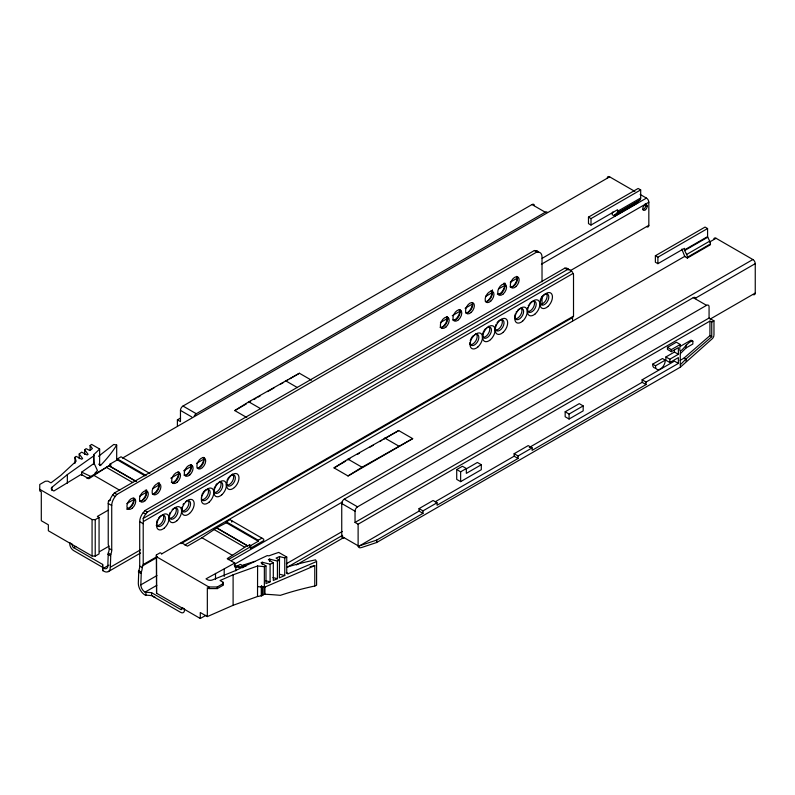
<?xml version="1.0" encoding="UTF-8"?>
<svg xmlns="http://www.w3.org/2000/svg" width="795" height="795" viewBox="0 0 795 795"><rect width="100%" height="100%" fill="white"/><g stroke="black" fill="none" stroke-linecap="round" stroke-linejoin="round"><path stroke-width="1.19" d="M90.123 450.228L90.123 445.528L91.614 444.385L99.643 449.016L99.633 464.707A1.928 0.785 -71.7 0 0 99.713 465.254A2.077 0.845 -72.3 0 0 100.458 465.463L100.647 465.294A229.556 132.536 0 0 0 116.686 445.041L113.804 444.445L98.52 456.3M287.273 566.994A229.556 132.536 0 0 1 315.555 559.859L316.589 561.528L288.347 573.652A1.988 1.302 -52.2 0 1 286.727 572.728L286.757 557.047L284.759 557.901L279.512 556.589L276.074 558.07L279.373 560.217L277.425 561.051L277.425 578.681L273.311 580.449L273.311 562.82L270.091 564.202L270.091 581.831L265.987 583.59L265.987 565.961L264.357 566.666L257.6 565.98L257.52 596.479L261.704 595.773L261.704 585.855M109.859 465.89L109.919 464.181L117.372 459.868L145.088 475.867M228.274 559.62L249.491 547.367L249.57 544.804L250.823 545.529L258.286 541.226L258.286 540.252L226.317 521.798L226.317 522.762L258.286 541.226M249.491 547.367L250.753 548.093L250.823 545.529M612.935 211.927A4.551 2.624 60 0 0 612.2 213.865L612.2 214.68L614.724 216.131L614.823 214.958L616.86 213.259L639.945 199.923A4.551 2.624 60 0 0 640.681 197.995L640.681 189.916L638.156 188.455L588.479 217.134L588.479 223.604L591.003 225.055L617.586 209.711L617.586 211.321A4.551 2.624 60 0 1 616.86 213.259M614.724 216.131L637.809 202.795L637.908 201.632L639.945 199.923M257.6 596.479L233.104 605.303L207.336 616.592L207.336 587.704L208.886 588.598L217.283 588.598L222.878 585.368L223.107 582.268L220.066 580.509L233.104 574.795L257.6 565.98M222.878 585.368L223.107 582.268M261.704 595.773L264.278 594.253A5.893 1.918 20.5 0 1 264.964 594.243A271.552 88.374 20.5 0 1 280.367 595.336A225.85 130.39 0 0 1 314.78 586.014L316.589 585.239L316.589 561.528M140.417 549.872L110.326 567.242A9.5 5.486 60 0 1 103.608 571.128L102.744 570.621L102.644 567.342L73.667 550.607A5.545 3.2 60 0 1 69.741 543.82L69.741 542.766L72.266 544.217L72.266 545.271A1.978 1.143 60 0 0 73.667 547.695L102.644 564.43L102.744 567.719L103.608 568.216A5.933 3.428 60 0 0 107.812 565.792L108.269 553.082A9.898 5.714 -60 0 0 109.203 548.5L108.229 544.366L108.229 503.503A9.898 5.714 -60 0 1 108.468 501.277A12.253 2.753 -39.4 0 1 110.187 499.379A9.898 5.714 -60 0 1 112.701 495.047L114.331 493.029L534.379 250.514L536.009 250.664A9.898 5.714 -60 0 1 538.523 252.085A12.074 2.713 -39.4 0 1 538.503 252.442M110.326 567.242L110.783 554.532A9.898 5.714 -60 0 0 111.727 549.951L111.727 505.521A9.898 5.714 -60 0 1 115.225 496.507L116.845 494.48L536.903 251.965L538.523 252.114A9.898 5.714 -60 0 1 542.021 257.093L542.021 281.778M157.191 556.49L143.209 564.559L142.235 567.57A9.898 5.714 -60 0 1 141.291 572.142L140.834 584.862A5.933 3.428 60 0 0 145.028 592.126L151.587 592.682L180.574 609.417A1.978 1.143 60 0 0 181.976 608.612L181.976 607.559L184.49 609.01L184.49 610.063A5.545 3.2 60 0 1 180.574 612.329L151.587 595.594L145.028 595.038A9.5 5.486 60 0 1 138.31 583.401L138.777 570.691A9.898 5.714 -60 0 0 139.711 566.11L139.711 521.679A9.898 5.714 -60 0 1 143.209 512.666L144.839 510.638L564.887 268.124L566.517 268.273A9.898 5.714 -60 0 1 568.673 269.267M180.962 543.671L572.529 317.603L573.513 316.132L573.513 275.269A9.898 5.714 -60 0 0 573.274 273.321L143.448 521.48A9.898 5.714 -60 0 0 143.209 523.696L143.209 564.559M680.54 346.213L691.034 340.151L692.852 341.204L692.852 344.016L686.115 347.902L680.262 353.705L680.262 364.816L686.115 358.903L711.744 336.702L711.744 322.134L713.97 320.852L713.97 334.983M713.88 335.798A3.558 2.057 -60 0 1 712.062 338.909L680.381 367.151L376.661 542.508L361.308 547.616M143.448 521.48A12.253 9.62 86.3 0 1 143.209 518.449A9.898 5.714 -60 0 1 145.733 514.117L147.353 512.099L567.411 269.584L569.031 269.724A9.898 5.714 -60 0 1 571.555 271.145A12.074 9.48 86.3 0 1 572.629 272.387M94.913 473.234L97.457 470.551L94.118 463.346L93.671 454.68A229.556 132.536 0 0 0 99.643 449.016M529.281 447.466L642.131 382.316L642.131 379.801L646.047 382.057L678.364 363.404L678.364 357.601L669.837 362.52L665.912 360.264L665.912 356.955L669.837 359.221L678.364 354.292L678.364 347.634L671.368 351.678L667.442 349.412L667.442 347.355L676.346 342.218L680.262 344.483C677.529 360.731 686.82 340.26 692.852 341.204M680.122 360.373L683.909 358.187L709.925 335.659L709.925 321.091L711.744 322.134M51.983 490.535L51.983 487.265L67.346 474.605L94.118 455.634M74.959 463.386L74.959 457.314L76.161 456.37L81.726 459.232L82.61 458.536L79.222 453.995L81.617 452.136L87.182 454.998L88.066 454.303L84.677 449.761L86.118 448.638L89.835 450.546L92.389 448.559L90.123 445.528M81.686 475.509L81.686 472.151L94.118 463.346M51.983 487.265A3.955 2.286 0 0 0 52.43 490.187L53.831 491.002L81.219 474.377L88.811 478.759L109.024 465.661L136.561 481.561M181.24 542.587L187.431 546.155L201.98 537.758L216.707 527.83L247.672 545.907L249.57 544.804M234.217 565.643L237.546 565.941L240.219 564.4L242.684 565.444L239.951 567.322L234.803 567.064L234.803 563.039L227.211 558.656L247.424 545.559M246.768 417.504L234.773 410.578L248.765 401.833L299.417 373.253L311.411 380.179M334.039 467.887L348.031 459.152L398.692 430.562L412.684 438.641L348.031 475.966L334.039 467.887L345.696 461.16M348.031 475.966L362.023 467.231L412.684 438.641M177.394 425.852L177.394 419.859L180.465 421.638L180.465 410.409A3.558 2.057 -60 0 1 182.989 406.046L531.984 204.554A3.558 2.057 -60 0 1 534.469 205.577M177.394 419.859L180.604 418.001M117.372 459.868L117.372 458.904L121.029 456.787L149.808 473.403M194.238 416.103A3.558 2.057 -60 0 1 196.286 413.728L545.281 212.235A3.558 2.057 -60 0 1 547.059 212.056M87.013 478.58L109.601 465.542M122.5 458.099L609.646 176.848L634.887 191.416M109.024 465.661L111.171 464.906L109.919 464.181M234.773 410.578L246.43 403.85M248.547 402.618L250.664 401.396M253.844 399.567L255.97 398.335M258.087 397.112L260.203 395.89M267.627 391.607L273.987 387.94M280.347 384.263L283.527 382.425M285.644 381.203L287.76 379.98M289.877 378.758L299.417 373.253M588.479 217.134L591.003 218.595L640.681 189.916M108.468 501.277L110.614 500.035M617.586 211.321L640.681 197.995M614.883 214.898L637.968 201.572M614.724 215.326L637.809 201.99M542.14 258.315L646.454 198.094A3.369 1.938 60 0 1 648.829 202.218L648.829 225.333A3.369 1.938 60 0 1 647.19 226.992M108.08 510.251L97.348 516.452L99.067 517.446L99.067 553.906L95.221 556.122L92.071 556.003L48.356 530.762L48.356 524.799L41.3 520.725L41.3 491.847L39.75 490.952L39.75 484.483L45.345 481.253L47.919 481.124L50.96 482.883L60.857 475.35L76.131 461.209L74.959 457.314M39.75 489.332L92.071 519.542L95.221 519.662L99.067 517.446M126.743 503.633L134.266 499.29M139.642 496.189L147.155 491.847M152.531 488.746L158.97 485.029M170.786 478.202L179.382 473.244M183.685 470.769L192.271 465.8M196.574 463.326L204.096 458.983M440.43 322.531L447.943 318.189M452.246 315.714L460.832 310.746M465.135 308.271L472.657 303.928M485.546 296.485L491.986 292.769M498.435 289.042L504.885 285.326M510.251 282.225L517.774 277.882M541.405 264.238L648.829 202.218M73.667 547.695L75.813 546.453M570.413 270.608L648.829 225.333M143.209 518.449L571.555 271.145M99.494 551.67L109.144 546.095M103.608 568.216L108.985 565.116M687.347 258.057L687.347 257.252A4.551 2.624 60 0 0 686.612 254.47L684.535 250.296L684.475 248.328L657.892 263.672L655.368 262.221L655.368 255.761L705.046 227.072L707.57 228.533L707.59 236.84L709.706 241.143A4.551 2.624 60 0 1 710.432 243.926L710.432 244.731L687.347 258.057L684.823 256.606L682.686 251.27A4.551 2.624 60 0 1 681.991 249.014M108.359 571.595L140.596 552.982M655.368 255.761L657.892 257.212L707.57 228.533M684.475 249.938L707.57 236.612M206.004 615.32L200.28 618.48L156.565 593.239L156.357 554.96L160.202 552.744L161.932 553.737M684.634 250.544L707.729 237.218M161.494 554.006L573.513 316.132M142.235 566.03L157.291 557.335M686.612 254.47L709.706 241.143M184.828 544.992L684.883 256.288M709.617 242.008L716.066 238.281L752.875 259.538A3.369 1.938 60 0 1 755.25 263.652L755.25 293.067A3.369 1.938 60 0 1 753.243 294.617M226.317 521.798L229.974 519.682L263.721 539.169L263.761 540.58L250.753 548.093M216.707 527.83L226.317 522.762M687.347 257.252L710.432 243.926M347.812 459.937L349.939 458.715M357.353 454.432L359.479 453.2M370.072 447.088L373.253 445.25M379.613 441.573L381.729 440.351M383.856 439.128L398.692 430.562M140.834 584.862L156.953 575.55M145.028 592.126L156.853 585.309M258.286 540.252L261.943 538.145M231.315 560.654L752.875 259.538M234.803 563.039L206.004 578.859L207.406 579.664A3.955 2.286 0 0 0 212.474 579.923L234.406 571.058L267.259 555.596L268.909 555.854A229.556 132.536 0 0 1 278.717 552.406L286.757 557.047M343.867 537.967A3.558 2.057 -60 0 1 341.741 536.327L341.741 503.523A3.558 2.057 -60 0 1 344.265 499.161L693.26 297.668A3.558 2.057 -60 0 1 695.744 298.682M234.575 564.271L342.536 501.933M695.059 298.403L755.25 263.652M156.357 554.96L156.565 556.778L208.886 586.988L217.283 586.988L222.878 583.759M357.551 506.832L706.556 305.34A3.558 2.057 -60 0 1 709.07 306.8L709.07 318.03L355.037 522.424L355.037 511.195A3.558 2.057 -60 0 1 357.551 506.832L344.265 499.161M180.574 609.417L182.721 608.175M286.389 563.754L342.307 531.477M710.084 319.143L755.25 293.067M355.037 522.424L358.118 524.203L709.925 321.091M287.78 566.964L342.615 535.303M456.718 469.547L462.422 466.258L466.337 468.513L466.337 473.363L481.303 464.727L481.303 469.706L460.633 481.641L456.718 479.375L456.718 469.547L460.633 471.813L466.337 468.513M296.376 564.907L343.698 537.589M667.442 347.355L671.368 349.621L680.262 344.483M466.695 468.633L477.378 462.461L481.303 464.727M565.166 411.78L579.267 403.641L583.182 405.907L583.182 410.876L569.081 419.025L565.166 416.759L565.166 411.78L569.081 414.046L583.182 405.907M652.685 364.17L662.464 358.525L665.256 360.145A6.926 3.995 -60 0 1 660.377 369.009A6.926 3.995 -60 0 1 655.487 365.789L652.685 364.17A6.926 3.995 -60 0 0 655.259 368.055M665.912 356.955L674.438 352.036L678.364 354.292M655.487 365.789L665.256 360.145M360.463 547.795A3.736 2.643 -45 0 1 359.26 547.626L358.923 547.437A3.528 2.494 -45 0 1 358.267 546.602L419.054 511.096L419.054 508.611L433.116 500.492L437.041 502.758L437.041 505.242L518.062 458.467L518.062 455.972L532.123 447.853L532.123 450.348L646.047 384.571L646.047 382.057M435.253 501.754L514.146 456.201L514.146 453.716L528.208 445.597L532.123 447.853M642.131 379.801L674.438 361.139L678.364 363.404M419.054 508.611L422.98 510.877L437.041 502.758M358.118 524.203L358.118 545.777A3.558 2.057 -60 0 0 358.157 546.264L376.661 540.103L422.98 513.361L422.98 510.877M270.091 564.202L262.231 562.234L261.038 562.751L265.987 565.961M277.425 561.051L269.565 559.094L268.372 559.601L273.311 562.82M284.759 557.901L284.759 575.53L279.373 577.846L279.512 556.589M257.52 586.621L264.357 587.306L314.78 565.652L314.78 586.014M243.956 567.044L243.956 564.808L254.788 561.389M279.512 574.219L284.759 575.53M272.933 577.558L277.425 578.681M265.6 580.708L270.091 581.831M81.686 472.151L90.441 476.284M640.144 194.447L646.454 198.094M645.818 205.408L647.219 206.213M531.984 204.554L545.281 212.235M693.26 297.668L706.556 305.34M709.07 318.03L713.97 320.852M709.925 335.659L711.744 336.702M536.009 250.664L538.523 252.114M566.517 268.273L569.031 269.724M534.379 250.514L536.903 251.965M564.887 268.124L567.411 269.584M683.909 358.187L685.837 359.3M642.131 382.316L646.047 384.571M514.146 453.716L518.062 455.972M514.146 456.201L518.062 458.467M285.425 380.666L297.419 387.592M384.701 437.975L398.692 446.055M248.765 401.833L260.76 408.759M348.031 459.152L362.023 467.231M419.054 511.096L422.98 513.361M182.989 406.046L196.286 413.728M180.465 410.409L191.714 416.908M341.741 503.523L355.037 511.195M341.741 536.327L358.118 545.777M117.372 458.904L146.151 475.519M109.273 465.999L135.756 481.283M216.956 528.168L247.672 545.907M106.232 467.271L132.715 482.555M213.915 529.44L244.631 547.169M98.689 464.151L100.647 465.294M286.379 572.519L288.347 573.652M94.297 475.589L119.727 490.267M201.98 537.758L232.697 555.496M114.331 493.029L116.845 494.48M144.839 510.638L147.353 512.099M237.546 565.941L239.951 567.322M112.701 495.047L115.225 496.507M143.209 512.666L145.733 514.117M108.229 503.503L111.727 505.521M139.711 521.679L143.209 523.696M109.203 548.5L111.727 549.951M139.711 566.11L142.235 567.57M108.269 553.082L110.783 554.532M138.777 570.691L141.291 572.142M107.812 554.274L110.326 555.725M138.31 571.883L140.834 573.334M207.336 616.592L200.28 612.518L200.28 618.48M243.956 564.808L245.973 566.229M231.743 520.705L231.792 522.126M686.115 345.09L686.115 347.902M686.115 358.903L686.115 361.377M680.381 350.824L680.381 353.636M680.381 364.746L680.381 367.151M674.438 349.81L674.438 352.036M671.368 349.621L671.368 351.678M669.837 359.221L669.837 362.52M657.892 257.212L657.892 263.672M591.003 218.595L591.003 225.055M572.529 317.603L572.529 319.133A9.898 5.714 -60 0 0 572.678 320.733M569.081 414.046L569.081 419.025M542.021 296.585L542.021 301.524A9.898 5.714 -60 0 0 542.369 303.829M460.633 471.813L460.633 481.641M376.661 540.103L376.661 542.508M269.565 559.094L269.565 561.439M264.964 586.799L264.964 594.243M264.357 566.666L264.357 587.306M264.278 586.978L264.278 594.253M262.847 586.611L262.847 595.097M262.231 562.234L262.231 564.589M261.277 586.044L261.277 595.773M242.684 565.444L242.684 567.839M235.787 567.153L235.787 570.82M233.104 574.795L233.104 605.303M224.2 569.16L224.2 576.455M217.283 586.988L217.283 588.598M215.505 573.374L215.505 579.456M208.886 586.988L208.886 588.598M156.565 556.778L156.565 593.239M151.587 592.682L151.587 595.594M145.892 592.623L145.892 595.534M116.686 445.041L116.686 460.454M102.644 564.43L102.644 567.342M102.744 567.719L102.744 570.621M95.221 519.662L95.221 556.122M93.671 454.68L93.671 464.161M92.071 519.542L92.071 556.003M84.677 449.761L84.677 454.462M79.222 453.995L79.222 458.695M67.346 474.605L67.346 483.141M133.56 498.197A6.231 3.597 -60 0 1 132.497 504.994A6.231 3.597 -60 0 1 127.051 508.393M190.571 464.598A6.231 3.597 -60 0 1 189.876 471.872A6.231 3.597 -60 0 1 183.893 475.052M177.981 471.872A6.231 3.597 -60 0 1 177.275 479.137A6.231 3.597 -60 0 1 171.303 482.317M203.172 457.324A6.231 3.597 -60 0 1 202.725 464.181A6.231 3.597 -60 0 1 197.011 467.997M157.947 482.833A6.231 3.597 -60 0 1 158.175 489.601A6.231 3.597 -60 0 1 152.233 493.844M159.159 482.505A8.805 5.088 -60 0 1 153.008 494.371M145.346 490.108A6.231 3.597 -60 0 1 145.584 496.875A6.231 3.597 -60 0 1 139.642 501.118M133.967 499.3A8.805 5.088 -60 0 1 126.842 509.386M472.21 302.686A6.231 3.597 -60 0 1 471.137 309.484A6.231 3.597 -60 0 1 465.691 312.872M472.608 303.789A8.805 5.088 -60 0 1 466.456 313.399M460.534 311.849A8.805 5.088 -60 0 1 460.305 310.885M459.252 309.484A6.231 3.597 -60 0 1 458.546 316.748A6.231 3.597 -60 0 1 452.564 319.928M460.096 309.891A8.805 5.088 -60 0 1 453.866 320.673M447.943 319.123A8.805 5.088 -60 0 1 447.635 317.076M446.661 316.748A6.231 3.597 -60 0 1 445.955 324.022A6.231 3.597 -60 0 1 439.973 327.202M447.496 317.155A8.805 5.088 -60 0 1 441.275 327.947M516.621 276.362A6.231 3.597 -60 0 1 515.925 283.626A6.231 3.597 -60 0 1 509.943 286.806M503.583 283.278A6.231 3.597 -60 0 1 503.583 290.483A6.231 3.597 -60 0 1 497.352 294.08M517.466 276.759A8.805 5.088 -60 0 1 511.235 287.552M505.312 286.001A8.805 5.088 -60 0 1 505.014 283.954M490.982 290.553A6.231 3.597 -60 0 1 491.221 297.32A6.231 3.597 -60 0 1 485.278 301.563M492.204 290.225A8.805 5.088 -60 0 1 487.027 301.444M504.795 282.95A8.805 5.088 -60 0 1 498.644 294.816M492.493 292.302A8.805 5.088 -60 0 1 492.493 290.056M204.017 457.731A8.805 5.088 -60 0 1 197.786 468.523M191.863 466.973A8.805 5.088 -60 0 1 191.635 466.009M191.416 465.005A8.805 5.088 -60 0 1 185.195 475.788M179.273 474.237A8.805 5.088 -60 0 1 178.964 472.19M178.825 472.28A8.805 5.088 -60 0 1 172.595 483.062M146.558 489.78A8.805 5.088 -60 0 1 141.391 500.989M607.301 177.802A3.369 1.938 60 0 1 609.646 176.848M645.162 203.957A3.17 1.829 -60 0 1 645.58 204.375M645.798 205.826A3.17 1.829 -60 0 1 642.887 209.552M158.394 518.251A6.231 3.597 -60 0 1 165.171 516.879A6.231 3.597 -60 0 1 160.978 525.962A6.231 3.597 -60 0 1 156.794 521.719M157.052 520.824A6.231 3.597 -60 0 1 157.42 519.94M162.866 514.852A6.231 3.597 -60 0 1 162.17 522.116A6.231 3.597 -60 0 1 156.188 525.296M218.357 482.654A6.231 3.597 -60 0 1 222.759 485.477A6.231 3.597 -60 0 1 217.9 493.079A6.231 3.597 -60 0 1 214.004 489.462M214.163 488.597A6.231 3.597 -60 0 1 214.789 486.818M215.763 485.129A6.231 3.597 -60 0 1 216.995 483.688M219.798 481.382A6.231 3.597 -60 0 1 219.798 488.577A6.231 3.597 -60 0 1 213.557 492.175M203.172 492.393A6.231 3.597 -60 0 1 209.791 490.624A6.231 3.597 -60 0 1 206.68 499.469A6.231 3.597 -60 0 1 201.354 497.561M201.572 495.861A6.231 3.597 -60 0 1 201.831 494.977M202.198 494.083A6.231 3.597 -60 0 1 202.645 493.218M208.012 489.472A6.231 3.597 -60 0 1 206.948 496.269A6.231 3.597 -60 0 1 201.493 499.658M185.483 501.705A6.231 3.597 -60 0 1 190.581 503.782A6.231 3.597 -60 0 1 185.483 511.751A6.231 3.597 -60 0 1 181.976 507.18M183.059 504.527A6.231 3.597 -60 0 1 183.575 503.702M229.586 476.424A6.231 3.597 -60 0 1 235.3 477.169A6.231 3.597 -60 0 1 230.948 485.566A6.231 3.597 -60 0 1 226.595 482.197M227.022 480.428A6.231 3.597 -60 0 1 227.38 479.544M227.837 478.679A6.231 3.597 -60 0 1 228.95 477.099M232.388 474.108A6.231 3.597 -60 0 1 232.388 481.303A6.231 3.597 -60 0 1 226.158 484.9M188.057 500.313A6.231 3.597 -60 0 1 187.61 507.16A6.231 3.597 -60 0 1 181.896 510.976M172.217 509.545A6.231 3.597 -60 0 1 177.961 510.539A6.231 3.597 -60 0 1 173.111 518.926A6.231 3.597 -60 0 1 169.385 514.444M169.653 513.56A6.231 3.597 -60 0 1 170.011 512.666M175.466 507.578A6.231 3.597 -60 0 1 174.761 514.852A6.231 3.597 -60 0 1 168.779 518.032M497.034 322.74A6.231 3.597 -60 0 1 503.821 321.369A6.231 3.597 -60 0 1 499.628 330.452A6.231 3.597 -60 0 1 495.434 326.208M495.692 325.314A6.231 3.597 -60 0 1 496.06 324.43M487.027 327.54A6.231 3.597 -60 0 1 491.429 330.352A6.231 3.597 -60 0 1 486.57 337.954A6.231 3.597 -60 0 1 482.674 334.347M482.833 333.473A6.231 3.597 -60 0 1 483.459 331.694M483.916 330.829A6.231 3.597 -60 0 1 485.666 328.573M488.468 326.258A6.231 3.597 -60 0 1 488.468 333.463A6.231 3.597 -60 0 1 482.237 337.06M474.436 334.814A6.231 3.597 -60 0 1 478.848 337.358A6.231 3.597 -60 0 1 474.436 344.99A6.231 3.597 -60 0 1 470.024 342.446M470.243 340.747A6.231 3.597 -60 0 1 470.511 339.853M470.869 338.968A6.231 3.597 -60 0 1 471.316 338.104M471.842 337.279A6.231 3.597 -60 0 1 473.075 335.848M475.877 333.532A6.231 3.597 -60 0 1 475.877 340.727A6.231 3.597 -60 0 1 469.636 344.334M543.71 294.875A6.231 3.597 -60 0 1 548.788 296.446A6.231 3.597 -60 0 1 544.635 304.455A6.231 3.597 -60 0 1 539.994 302.05M540.212 300.351A6.231 3.597 -60 0 1 540.481 299.467M540.839 298.572A6.231 3.597 -60 0 1 541.286 297.708M541.812 296.883A6.231 3.597 -60 0 1 543.045 295.452M529.808 303.392A6.231 3.597 -60 0 1 535.999 302.786A6.231 3.597 -60 0 1 532.501 311.401A6.231 3.597 -60 0 1 527.403 309.325M527.453 308.49A6.231 3.597 -60 0 1 527.622 307.625M528.248 305.846A6.231 3.597 -60 0 1 528.695 304.972M546.652 293.961A6.231 3.597 -60 0 1 545.31 301.156A6.231 3.597 -60 0 1 539.606 303.938M533.693 300.758A6.231 3.597 -60 0 1 533.246 307.605A6.231 3.597 -60 0 1 527.542 311.421M517.853 309.99A6.231 3.597 -60 0 1 523.617 311.243A6.231 3.597 -60 0 1 518.3 319.55A6.231 3.597 -60 0 1 515.289 314.005M516.094 312.246A6.231 3.597 -60 0 1 516.621 311.421M521.103 308.023A6.231 3.597 -60 0 1 520.655 314.88A6.231 3.597 -60 0 1 514.941 318.696M501.516 319.342A6.231 3.597 -60 0 1 500.81 326.606A6.231 3.597 -60 0 1 494.828 329.786M155.144 597.293A3.955 2.286 0 0 1 152.6 595.823M310.11 566.686A225.85 130.39 0 0 1 314.78 565.652M713.811 238.878A3.369 1.938 60 0 1 716.066 238.281M132.457 508.005A6.231 3.597 -60 0 0 134.435 498.346A6.231 3.597 -60 0 0 127.061 504.885A6.231 3.597 -60 0 0 132.457 508.005M189.826 474.873A6.231 3.597 -60 0 0 191.804 465.224A6.231 3.597 -60 0 0 184.43 471.763A6.231 3.597 -60 0 0 189.826 474.873M177.235 482.148A6.231 3.597 -60 0 0 179.213 472.488A6.231 3.597 -60 0 0 171.839 479.027A6.231 3.597 -60 0 0 177.235 482.148M157.648 493.457A6.231 3.597 -60 0 0 159.626 483.807A6.231 3.597 -60 0 0 152.242 490.346A6.231 3.597 -60 0 0 157.648 493.457M202.427 467.609A6.231 3.597 -60 0 0 204.404 457.95A6.231 3.597 -60 0 0 197.031 464.489A6.231 3.597 -60 0 0 202.427 467.609M145.048 500.731A6.231 3.597 -60 0 0 147.025 491.072A6.231 3.597 -60 0 0 139.652 497.61A6.231 3.597 -60 0 0 145.048 500.731M458.506 319.759A6.231 3.597 -60 0 0 460.484 310.1A6.231 3.597 -60 0 0 453.11 316.639A6.231 3.597 -60 0 0 458.506 319.759M445.916 327.033A6.231 3.597 -60 0 0 447.883 317.374A6.231 3.597 -60 0 0 440.51 323.913A6.231 3.597 -60 0 0 445.916 327.033M515.875 286.637A6.231 3.597 -60 0 0 517.853 276.978A6.231 3.597 -60 0 0 510.479 283.517A6.231 3.597 -60 0 0 515.875 286.637M503.285 293.902A6.231 3.597 -60 0 0 505.262 284.252A6.231 3.597 -60 0 0 497.889 290.791A6.231 3.597 -60 0 0 503.285 293.902M490.694 301.176A6.231 3.597 -60 0 0 492.661 291.517A6.231 3.597 -60 0 0 485.288 298.065A6.231 3.597 -60 0 0 490.694 301.176M471.097 312.485A6.231 3.597 -60 0 0 473.075 302.835A6.231 3.597 -60 0 0 465.701 309.374A6.231 3.597 -60 0 0 471.097 312.485M645.56 209.671A3.17 1.829 -60 0 0 646.564 204.762A3.17 1.829 -60 0 0 642.817 208.081A3.17 1.829 -60 0 0 645.56 209.671M164.416 527.94A8.805 5.088 -60 0 0 167.208 514.295A8.805 5.088 -60 0 0 156.784 523.537A8.805 5.088 -60 0 0 164.416 527.94M189.598 513.391A8.805 5.088 -60 0 0 192.39 499.757A8.805 5.088 -60 0 0 181.976 508.989A8.805 5.088 -60 0 0 189.598 513.391M177.007 520.665A8.805 5.088 -60 0 0 179.799 507.021A8.805 5.088 -60 0 0 169.385 516.263A8.805 5.088 -60 0 0 177.007 520.665M503.056 332.419A8.805 5.088 -60 0 0 505.849 318.785A8.805 5.088 -60 0 0 495.424 328.017A8.805 5.088 -60 0 0 503.056 332.419M490.465 339.694A8.805 5.088 -60 0 0 493.248 326.049A8.805 5.088 -60 0 0 482.833 335.291A8.805 5.088 -60 0 0 490.465 339.694M477.865 346.968A8.805 5.088 -60 0 0 480.657 333.324A8.805 5.088 -60 0 0 470.243 342.566A8.805 5.088 -60 0 0 477.865 346.968M547.834 306.572A8.805 5.088 -60 0 0 550.627 292.928A8.805 5.088 -60 0 0 540.212 302.17A8.805 5.088 -60 0 0 547.834 306.572M535.244 313.846A8.805 5.088 -60 0 0 538.036 300.202A8.805 5.088 -60 0 0 527.612 309.434A8.805 5.088 -60 0 0 535.244 313.846M522.643 321.11A8.805 5.088 -60 0 0 525.435 307.466A8.805 5.088 -60 0 0 515.021 316.708A8.805 5.088 -60 0 0 522.643 321.11M221.785 494.808A8.805 5.088 -60 0 0 224.578 481.174A8.805 5.088 -60 0 0 214.163 490.406A8.805 5.088 -60 0 0 221.785 494.808M234.376 487.544A8.805 5.088 -60 0 0 237.168 473.899A8.805 5.088 -60 0 0 226.754 483.141A8.805 5.088 -60 0 0 234.376 487.544M209.194 502.082A8.805 5.088 -60 0 0 211.987 488.438A8.805 5.088 -60 0 0 201.562 497.68A8.805 5.088 -60 0 0 209.194 502.082"/></g></svg>
